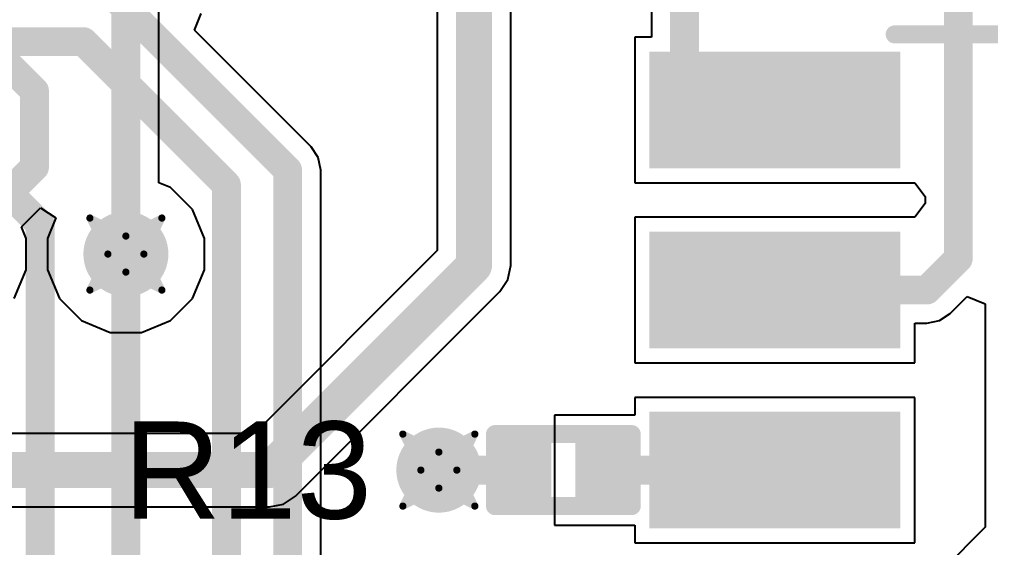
# Model space of a CAD drawing. Header units: inches. Extents: x -6 to 328, y -12 to 81.
# Drawn here: x 10.71 to 17.56, y 1.31 to 5.03 of the extents above; entities that cross this region are included whole.
import ezdxf

# ---------------------------------------------------------------- set-up
doc = ezdxf.new("R2010")
doc.units = ezdxf.units.IN
for name, color, linetype in [('Bottom Layer', 5, 'Continuous'), ('Drill Drawing', 1, 'Continuous'), ('Top Layer', 1, 'Continuous'), ('Top Overlay', 2, 'Continuous'), ('Top Paste', 8, 'Continuous'), ('Top Solder', 216, 'Continuous'), ('Via Holes', 16, 'Continuous')]:
    doc.layers.add(name, color=color, linetype=linetype)
doc.styles.add('Arial', font='', dxfattribs={"height": 0.2})
doc.styles.get('Arial').set_extended_font_data('Arial')

# ---------------------------------------------------------------- blocks, each defined once
blk = doc.blocks.new('CAT24C256WI_GT3_8')
at = {"layer": 'Top Layer'}
for points in [[(1.91499998, 0.9449993799999999), (3.48499938, 0.9449993799999999), (3.48499938, 0.32500062), (1.91499998, 0.32500062)], [(1.91499998, -0.32500062), (3.48499938, -0.32500062), (3.48499938, -0.9449993799999999), (1.91499998, -0.9449993799999999)], [(1.91499998, -1.59500062), (3.48499938, -1.59500062), (3.48499938, -2.21499938), (1.91499998, -2.21499938)]]:
    blk.add_hatch(color=1, dxfattribs=at).paths.add_polyline_path(points)
at = {"layer": 'Top Paste'}
for points in [[(1.91499998, 0.9449993799999999), (3.48499938, 0.9449993799999999), (3.48499938, 0.32500062), (1.91499998, 0.32500062)], [(1.91499998, -0.32500062), (3.48499938, -0.32500062), (3.48499938, -0.9449993799999999), (1.91499998, -0.9449993799999999)], [(1.91499998, -1.59500062), (3.48499938, -1.59500062), (3.48499938, -2.21499938), (1.91499998, -2.21499938)]]:
    blk.add_hatch(color=8, dxfattribs=at).paths.add_polyline_path(points)
at = {"layer": 'Top Solder'}
for points in [[(1.81339998, 1.04659938), (3.58659938, 1.04659938), (3.58659938, 0.22340062), (1.81339998, 0.22340062)], [(1.81339998, -0.22340062), (3.58659938, -0.22340062), (3.58659938, -1.04659938), (1.81339998, -1.04659938)], [(1.81339998, -1.49340062), (3.58659938, -1.49340062), (3.58659938, -2.31659938), (1.81339998, -2.31659938)]]:
    blk.add_hatch(color=216, dxfattribs=at).paths.add_polyline_path(points)
at = {"layer": 'Top Overlay', "const_width": 0.127}
blk.add_lwpolyline([(1.8542, -2.4384), (-1.8796, -2.4384)], dxfattribs=at)
at = {"layer": 'Top Overlay', "const_width": 0.0635}
blk.add_lwpolyline([(1.82245, -2.4384, 1), (1.88595, -2.4384, 1)], format="xyb", close=True, dxfattribs=at)
blk = doc.blocks.new('R___0201_20')
at = {"layer": 'Top Layer'}
for points in [[(-0.40999791, 0.18499963), (-0.13999845, 0.18499963), (-0.13999845, -0.18499963), (-0.40999791, -0.18499963)], [(0.14000099, 0.18499963), (0.41000045, 0.18499963), (0.41000045, -0.18499963), (0.14000099, -0.18499963)]]:
    blk.add_hatch(color=1, dxfattribs=at).paths.add_polyline_path(points)
at = {"layer": 'Top Paste'}
for points in [[(-0.40999791, 0.18499963), (-0.13999845, 0.18499963), (-0.13999845, -0.18499963), (-0.40999791, -0.18499963)], [(0.14000099, 0.18499963), (0.41000045, 0.18499963), (0.41000045, -0.18499963), (0.14000099, -0.18499963)]]:
    blk.add_hatch(color=8, dxfattribs=at).paths.add_polyline_path(points)
at = {"layer": 'Top Solder'}
for points in [[(-0.46499907, 0.24000079), (-0.08499729, 0.24000079), (-0.08499729, -0.24000079), (-0.46499907, -0.24000079)], [(0.08499983, 0.24000079), (0.46500161, 0.24000079), (0.46500161, -0.24000079), (0.08499983, -0.24000079)]]:
    blk.add_hatch(color=216, dxfattribs=at).paths.add_polyline_path(points)
at = {"layer": 'Top Overlay', "const_width": 0.127}
for points in [[(0.4826, 0.254), (-0.4826, 0.254)], [(-0.4826, 0.254), (-0.4826, -0.254)], [(0.4826, 0.254), (0.4826, -0.254)], [(0.4826, -0.254), (-0.4826, -0.254)]]:
    blk.add_lwpolyline(points, dxfattribs=at)
at = {"layer": 'Top Overlay', "const_width": 0.0635}
for points in [[(-0.51435, 0.254, 1), (-0.4508499999999999, 0.254, 1)], [(-0.51435, 0.254, 1), (-0.4508499999999999, 0.254, 1)], [(0.4508499999999999, 0.254, 1), (0.51435, 0.254, 1)], [(0.4508499999999999, 0.254, 1), (0.51435, 0.254, 1)], [(-0.51435, -0.254, 1), (-0.4508499999999999, -0.254, 1)], [(-0.51435, -0.254, 1), (-0.4508499999999999, -0.254, 1)], [(0.4508499999999999, -0.254, 1), (0.51435, -0.254, 1)], [(0.4508499999999999, -0.254, 1), (0.51435, -0.254, 1)]]:
    blk.add_lwpolyline(points, format="xyb", close=True, dxfattribs=at)

msp = doc.modelspace()

# ---------------------------------------------------------------- hatches: boundary and pattern name
at = {"layer": 'Bottom Layer'}
h = msp.add_hatch(color=5, dxfattribs=at)
edge = h.paths.add_edge_path()
edge.add_arc((11.45660396, 3.3782), 0.2999994, 0, 360)
h = msp.add_hatch(color=5, dxfattribs=at)
edge = h.paths.add_edge_path()
edge.add_arc((13.6652, 1.8542), 0.2999994, 0, 360)
at = {"layer": 'Top Layer'}
h = msp.add_hatch(color=1, dxfattribs=at)
edge = h.paths.add_edge_path()
edge.add_arc((11.45660396, 3.3782), 0.2999994, 0, 360)
h = msp.add_hatch(color=1, dxfattribs=at)
edge = h.paths.add_edge_path()
edge.add_arc((13.6652, 1.8542), 0.2999994, 0, 360)
at = {"layer": 'Via Holes'}
h = msp.add_hatch(color=7, dxfattribs=at)
edge = h.paths.add_edge_path()
edge.add_arc((11.45660396, 3.3782), 0.1499997, 0, 360)
h = msp.add_hatch(color=7, dxfattribs=at)
edge = h.paths.add_edge_path()
edge.add_arc((13.6652, 1.8542), 0.1499997, 0, 360)

# ---------------------------------------------------------------- linework, layer by layer
at = {"layer": 'Bottom Layer'}
for p, q in [((11.93996088, 4.957691379999999), (11.98856378, 5.07502414)), ((12.76321044, 4.13444182), (11.93996088, 4.957691379999999)), ((12.81373612, 4.05882602), (12.76321044, 4.13444182)), ((12.83147802, 3.96963138), (12.81373612, 4.05882602)), ((12.83147802, -0.9873310199999998), (12.83147802, 3.96963138))]:
    msp.add_line(p, q, dxfattribs=at)
at = {"layer": 'Bottom Layer', "const_width": 0.2032}
for points in [[(11.28483138, 5.2832), (12.5984, 3.96963138)], [(6.324599999999999, 4.8768), (11.15615498, 4.8768)], [(11.15615498, 4.8768), (12.1666, 3.86635498)], [(10.19839972, 4.2418), (10.85180456, 3.58839516)], [(12.5984, -1.08387388), (12.5984, 3.96963138)], [(12.1666, -1.24459492), (12.1666, 3.86635498)], [(10.85180456, -1.76524412), (10.85180456, 3.58839516)], [(11.45660396, -1.77166016), (11.45660396, 3.3782)]]:
    msp.add_lwpolyline(points, dxfattribs=at)
at = {"layer": 'Bottom Layer', "const_width": 0.1016}
for points in [[(11.10535498, 4.8768, 1), (11.20695498, 4.8768, 1)], [(11.10535498, 4.8768, 1), (11.20695498, 4.8768, 1)], [(12.5476, 3.96963138, 1), (12.6492, 3.96963138, 1)], [(12.5476, 3.96963138, 1), (12.6492, 3.96963138, 1)], [(12.1158, 3.86635498, 1), (12.2174, 3.86635498, 1)], [(12.1158, 3.86635498, 1), (12.2174, 3.86635498, 1)], [(10.80100456, 3.58839516, 1), (10.90260456, 3.58839516, 1)], [(10.80100456, 3.58839516, 1), (10.90260456, 3.58839516, 1)], [(11.40580396, 3.3782, 1), (11.50740396, 3.3782, 1)]]:
    msp.add_lwpolyline(points, format="xyb", close=True, dxfattribs=at)
at = {"layer": 'Drill Drawing', "const_width": 0.0508}
for points in [[(11.20260396, 3.6322), (11.45660396, 3.5052)], [(11.20260396, 3.6322), (11.32960396, 3.3782)], [(11.45660396, 3.5052), (11.71060396, 3.6322)], [(11.58360396, 3.3782), (11.71060396, 3.6322)], [(11.20260396, 3.1242), (11.32960396, 3.3782)], [(11.58360396, 3.3782), (11.71060396, 3.1242)], [(11.20260396, 3.1242), (11.45660396, 3.2512)], [(11.45660396, 3.2512), (11.71060396, 3.1242)], [(13.4112, 2.1082), (13.6652, 1.9812)], [(13.4112, 2.1082), (13.5382, 1.8542)], [(13.6652, 1.9812), (13.9192, 2.1082)], [(13.7922, 1.8542), (13.9192, 2.1082)], [(13.4112, 1.6002), (13.5382, 1.8542)], [(13.7922, 1.8542), (13.9192, 1.6002)], [(13.4112, 1.6002), (13.6652, 1.7272)], [(13.6652, 1.7272), (13.9192, 1.6002)]]:
    msp.add_lwpolyline(points, dxfattribs=at)
at = {"layer": 'Drill Drawing', "const_width": 0.0254}
for points in [[(11.18990396, 3.6322, 1), (11.21530396, 3.6322, 1)], [(11.18990396, 3.6322, 1), (11.21530396, 3.6322, 1)], [(11.69790396, 3.6322, 1), (11.72330396, 3.6322, 1)], [(11.69790396, 3.6322, 1), (11.72330396, 3.6322, 1)], [(11.44390396, 3.5052, 1), (11.46930396, 3.5052, 1)], [(11.44390396, 3.5052, 1), (11.46930396, 3.5052, 1)], [(11.31690396, 3.3782, 1), (11.34230396, 3.3782, 1)], [(11.31690396, 3.3782, 1), (11.34230396, 3.3782, 1)], [(11.57090396, 3.3782, 1), (11.59630396, 3.3782, 1)], [(11.57090396, 3.3782, 1), (11.59630396, 3.3782, 1)], [(11.44390396, 3.2512, 1), (11.46930396, 3.2512, 1)], [(11.44390396, 3.2512, 1), (11.46930396, 3.2512, 1)], [(11.18990396, 3.1242, 1), (11.21530396, 3.1242, 1)], [(11.18990396, 3.1242, 1), (11.21530396, 3.1242, 1)], [(11.69790396, 3.1242, 1), (11.72330396, 3.1242, 1)], [(11.69790396, 3.1242, 1), (11.72330396, 3.1242, 1)], [(13.3985, 2.1082, 1), (13.4239, 2.1082, 1)], [(13.3985, 2.1082, 1), (13.4239, 2.1082, 1)], [(13.9065, 2.1082, 1), (13.9319, 2.1082, 1)], [(13.9065, 2.1082, 1), (13.9319, 2.1082, 1)], [(13.6525, 1.9812, 1), (13.6779, 1.9812, 1)], [(13.6525, 1.9812, 1), (13.6779, 1.9812, 1)], [(13.5255, 1.8542, 1), (13.5509, 1.8542, 1)], [(13.5255, 1.8542, 1), (13.5509, 1.8542, 1)], [(13.7795, 1.8542, 1), (13.8049, 1.8542, 1)], [(13.7795, 1.8542, 1), (13.8049, 1.8542, 1)], [(13.6525, 1.7272, 1), (13.6779, 1.7272, 1)], [(13.6525, 1.7272, 1), (13.6779, 1.7272, 1)], [(13.3985, 1.6002, 1), (13.4239, 1.6002, 1)], [(13.3985, 1.6002, 1), (13.4239, 1.6002, 1)], [(13.9065, 1.6002, 1), (13.9319, 1.6002, 1)], [(13.9065, 1.6002, 1), (13.9319, 1.6002, 1)]]:
    msp.add_lwpolyline(points, format="xyb", close=True, dxfattribs=at)
at = {"layer": 'Top Layer'}
for p, q in [((14.17238466, 3.297011439999999), (14.17238466, 6.80747432)), ((13.65443294, 6.63779978), (13.65443294, 3.40428326)), ((15.16532146, 6.367401539999999), (15.16532146, 4.90739938)), ((11.68968198, 3.88130034), (11.68968198, 5.26985738)), ((15.16532146, 4.90739938), (15.04796838, 4.90739938)), ((15.04796838, 4.90739938), (15.04796838, 3.88100062)), ((11.77041842, 3.8478587), (11.68968198, 3.88130034)), ((11.92626266, 3.69201446), (11.77041842, 3.8478587)), ((15.04796838, 3.88100062), (17.02436524, 3.88100062)), ((17.02436524, 3.88100062), (17.09765694, 3.78435616)), ((17.09765694, 3.78435616), (17.09765694, 3.73404384)), ((10.71895748, 3.5691318), (10.85488304, 3.7050599)), ((10.85488304, 3.7050599), (10.96254856, 3.63311948)), ((17.09765694, 3.73404384), (17.02436524, 3.63739938)), ((10.96254856, 3.63311948), (10.90260456, 3.4883979)), ((12.01060336, 3.4883979), (11.92626266, 3.69201446)), ((17.02436524, 3.63739938), (15.04796838, 3.63739938)), ((15.04796838, 3.63739938), (15.04796838, 2.61100062)), ((10.75239912, 3.4883979), (10.71895748, 3.5691318)), ((10.75239912, 3.2680021), (10.75239912, 3.4883979)), ((10.90260456, 3.4883979), (10.90260456, 3.2680021)), ((12.01060336, 3.2680021), (12.01060336, 3.4883979)), ((13.65443294, 3.40428326), (12.36332554, 2.11317586)), ((14.15267172, 3.19790572), (14.17238466, 3.297011439999999)), ((10.66805842, 3.06438554), (10.75239912, 3.2680021)), ((10.90260456, 3.2680021), (10.98694526, 3.06438554)), ((11.92626266, 3.06438554), (12.01060336, 3.2680021)), ((14.09653264, 3.1138876), (14.15267172, 3.19790572)), ((12.6537212, 1.67107616), (14.09653264, 3.1138876)), ((10.98694526, 3.06438554), (11.1427895, 2.9085413)), ((11.77041842, 2.9085413), (11.92626266, 3.06438554)), ((17.27414376, 2.95938956), (17.39402414, 3.07926994)), ((17.39402414, 3.07926994), (17.52102414, 3.026664)), ((17.52102414, 3.026664), (17.52102414, 1.45073624)), ((17.19852796, 2.90886388), (17.27414376, 2.95938956)), ((11.1427895, 2.9085413), (11.34640606, 2.8242006)), ((11.56680186, 2.8242006), (11.77041842, 2.9085413)), ((17.02436778, 2.61100062), (17.02436778, 2.89112198)), ((17.02436778, 2.89112198), (17.10933332, 2.89112198)), ((17.10933332, 2.89112198), (17.19852796, 2.90886388)), ((11.34640606, 2.8242006), (11.56680186, 2.8242006)), ((15.04796838, 2.61100062), (17.02436778, 2.61100062)), ((17.02436778, 2.36739938), (15.04796838, 2.36739938)), ((15.04796838, 2.36739938), (15.04796838, 2.24239836)), ((17.02436778, 1.34100062), (17.02436778, 2.36739938)), ((15.04796838, 2.24239836), (14.48096926, 2.24239836)), ((14.48096926, 2.24239836), (14.48096926, 1.46600164)), ((12.36332554, 2.11317586), (3.98999202, 2.11317586)), ((12.56970308, 1.61493708), (12.6537212, 1.67107616)), ((3.8827202, 1.59522414), (12.47059736, 1.59522414)), ((12.47059736, 1.59522414), (12.56970308, 1.61493708)), ((14.48096926, 1.46600164), (15.04796838, 1.46600164)), ((15.04796838, 1.46600164), (15.04796838, 1.34100062)), ((17.52102414, 1.45073624), (17.22346314, 1.15317524)), ((15.04796838, 1.34100062), (17.02436778, 1.34100062))]:
    msp.add_line(p, q, dxfattribs=at)
for points, const_width in [([(11.45660396, 3.3782), (11.45660396, 6.826783399999999)], 0.2032), ([(13.9134088, 3.297011439999999), (13.9134088, 6.80747432)], 0.254), ([(15.39839948, 4.60259938), (15.39839948, 6.57196806)], 0.2032), ([(17.33073496, 3.345601639999999), (17.33073496, 6.42858506)], 0.2032), ([(10.59839892, 4.74180154), (10.81200784, 4.52819262)], 0.2032), ([(15.39839948, 4.60259938), (15.60679886, 4.3942)], 0.2032), ([(10.81200784, 3.99180558), (10.81200784, 4.52819262)], 0.2032), ([(15.60679886, 4.3942), (16.03616808, 4.3942)], 0.2032), ([(10.19840226, 3.3782), (10.81200784, 3.99180558)], 0.2032), ([(17.10933332, 3.1242), (17.33073496, 3.345601639999999)], 0.2032), ([(12.47059736, 1.8542), (13.9134088, 3.297011439999999)], 0.254), ([(16.03616808, 3.1242), (17.10933332, 3.1242)], 0.2032), ([(3.8827202, 1.8542), (12.47059736, 1.8542)], 0.254), ([(13.6652, 1.8542), (14.26916882, 1.8542)], 0.2032), ([(14.81916772, 1.8542), (16.03616808, 1.8542)], 0.2032)]:
    msp.add_lwpolyline(points, dxfattribs=dict(at, const_width=const_width))
for points, const_width in [([(15.34759948, 4.60259938, 1), (15.44919948, 4.60259938, 1)], 0.1016), ([(15.34759948, 4.60259938, 1), (15.44919948, 4.60259938, 1)], 0.1016), ([(10.76120784, 4.52819262, 1), (10.86280784, 4.52819262, 1)], 0.1016), ([(10.76120784, 4.52819262, 1), (10.86280784, 4.52819262, 1)], 0.1016), ([(15.55599886, 4.3942, 1), (15.65759886, 4.3942, 1)], 0.1016), ([(15.55599886, 4.3942, 1), (15.65759886, 4.3942, 1)], 0.1016), ([(15.98536808, 4.3942, 1), (16.08696808, 4.3942, 1)], 0.1016), ([(10.76120784, 3.99180558, 1), (10.86280784, 3.99180558, 1)], 0.1016), ([(10.76120784, 3.99180558, 1), (10.86280784, 3.99180558, 1)], 0.1016), ([(11.40580396, 3.3782, 1), (11.50740396, 3.3782, 1)], 0.1016), ([(17.27993496, 3.345601639999999, 1), (17.38153496, 3.345601639999999, 1)], 0.1016), ([(17.27993496, 3.345601639999999, 1), (17.38153496, 3.345601639999999, 1)], 0.1016), ([(13.8499088, 3.297011439999999, 1), (13.9769088, 3.297011439999999, 1)], 0.127), ([(13.8499088, 3.297011439999999, 1), (13.9769088, 3.297011439999999, 1)], 0.127), ([(15.98536808, 3.1242, 1), (16.08696808, 3.1242, 1)], 0.1016), ([(17.05853332, 3.1242, 1), (17.16013332, 3.1242, 1)], 0.1016), ([(17.05853332, 3.1242, 1), (17.16013332, 3.1242, 1)], 0.1016), ([(12.40709736, 1.8542, 1), (12.53409736, 1.8542, 1)], 0.127), ([(12.40709736, 1.8542, 1), (12.53409736, 1.8542, 1)], 0.127), ([(13.6144, 1.8542, 1), (13.716, 1.8542, 1)], 0.1016), ([(14.21836882, 1.8542, 1), (14.31996882, 1.8542, 1)], 0.1016), ([(14.76836772, 1.8542, 1), (14.86996772, 1.8542, 1)], 0.1016), ([(15.98536808, 1.8542, 1), (16.08696808, 1.8542, 1)], 0.1016)]:
    msp.add_lwpolyline(points, format="xyb", close=True, dxfattribs=dict(at, const_width=const_width))

# ---------------------------------------------------------------- block references
at = {"rotation": 180}
for name, p in [('CAT24C256WI_GT3_8', (18.73616776, 2.4892)), ('R___0201_20', (14.54416954, 1.8542))]:
    msp.add_blockref(name, p, dxfattribs=at)

# ---------------------------------------------------------------- texts
at = {"layer": 'Top Overlay', "style": 'Arial'}
msp.add_text('R13', height=0.6858, dxfattribs=at).set_placement((11.43662686, 1.51141176))

doc.saveas('drawing.dxf')
